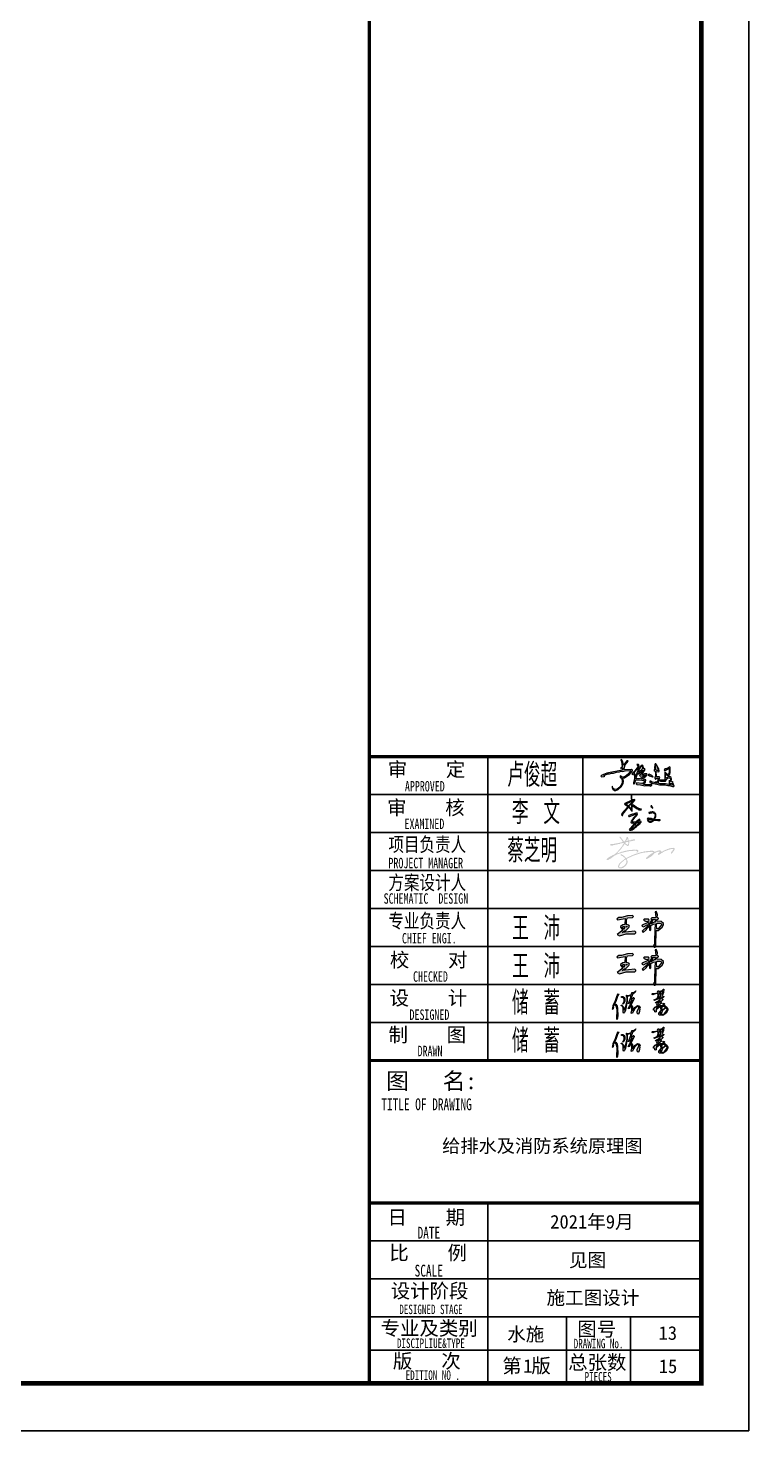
# Model space of a CAD drawing. Extents: x 27938 to 1507990, y 110129 to 923079.
# Drawn here: x 1280010 to 1295190, y 644286 to 673826 of the extents above; entities that cross this region are included whole.
import ezdxf
from ezdxf.enums import TextEntityAlignment as Align

# ---------------------------------------------------------------- set-up
doc = ezdxf.new("R2010")
doc.units = 0
doc.header["$LTSCALE"] = 1000
doc.header["$MEASUREMENT"] = 0
doc.linetypes.add('DASH', pattern=[0.35, 0.25, -0.1])
for name, color, linetype in [('TWT_TITLE', 7, 'Continuous'), ('图框', 140, 'Continuous'), ('图签文字', 147, 'Continuous'), ('电子签名-李文', 7, 'DASH'), ('签名-水', 7, 'Continuous')]:
    doc.layers.add(name, color=color, linetype=linetype)
doc.layers.add('可改文字', color=6, linetype='Continuous', lineweight=18)
doc.layers.add('图签', color=147, linetype='Continuous', lineweight=18)
doc.styles.add('宋体', font='', dxfattribs={"height": 50})
doc.styles.add('建筑图签-1', font='simhei.ttf', dxfattribs={"width": 0.7})
doc.styles.add('建筑图签-2', font='TXT.shx', dxfattribs={"width": 0.5, "bigfont": 'HZTXT.shx'})
doc.styles.get('宋体').set_extended_font_data('SimSun')

# ---------------------------------------------------------------- blocks, each defined once
blk = doc.blocks.new('ljc')
at = {"linetype": 'Continuous'}
h = blk.add_hatch(color=0, dxfattribs=at)
h.paths.add_polyline_path([(2022.8, 1567.7), (2018.8, 1563.7), (2019.8, 1561.7), (2023.8, 1561.7), (2021.8, 1551.7), (1954.8, 1537.7), (1932.8, 1529.7), (1929.8, 1526.7), (1928.8, 1524.7), (1930.8, 1522.7), (1943.8, 1523.7), (1945.8, 1525.7), (1941.8, 1527.7), (1959.8, 1534.7), (1966.8, 1534.7), (1974.8, 1537.7), (1984.8, 1538.7), (1997.8, 1542.7), (2009.8, 1543.7), (2017.8, 1546.7), (2024.8, 1545.7), (2034.8, 1548.7), (2060.8, 1549.7), (2051.8, 1536.7), (2041.8, 1527.7), (2027.8, 1520.7), (2022.8, 1520.7), (2017.8, 1525.7), (2014.8, 1526.7), (2012.8, 1524.7), (2012.8, 1520.7), (2018.8, 1515.7), (2021.8, 1507.7), (2021.8, 1493.7), (2011.8, 1476.7), (1999.8, 1468.7), (1987.8, 1466.7), (1981.8, 1472.7), (1979.8, 1479.7), (1977.8, 1481.7), (1977.8, 1474.7), (1980.8, 1467.7), (1987.8, 1462.7), (1993.8, 1462.7), (2004.8, 1466.7), (2017.8, 1477.7), (2026.8, 1492.7), (2027.8, 1503.7), (2024.8, 1516.7), (2032.8, 1517.7), (2053.8, 1532.7), (2066.8, 1548.7), (2066.8, 1551.7), (2063.8, 1554.7), (2028.8, 1552.7), (2035.8, 1574.7), (2048.8, 1590.7), (2046.8, 1592.7), (2042.8, 1591.7), (2027.8, 1572.7), (2024.8, 1588.7), (2020.8, 1596.7), (2017.8, 1598.7), (2016.8, 1596.7), (2019.8, 1589.7)])
h.paths.add_polyline_path([(2080.8, 1521.7), (2080.8, 1527.7), (2074.8, 1540.7), (2092.8, 1561.7), (2096.8, 1571.7), (2093.8, 1576.7), (2086.8, 1575.7), (2088.8, 1571.7), (2091.8, 1571.7), (2090.8, 1566.7), (2079.8, 1550.7), (2065.8, 1536.7), (2064.8, 1534.7), (2066.8, 1532.7), (2072.8, 1534.7), (2076.8, 1522.7), (2076.8, 1512.7), (2071.8, 1495.7), (2071.8, 1491.7), (2073.8, 1489.7), (2077.8, 1493.7), (2082.8, 1509.7), (2098.8, 1509.7), (2118.8, 1506.7), (2118.8, 1499.7), (2115.8, 1495.7), (2107.8, 1492.7), (2086.8, 1495.7), (2083.8, 1491.7), (2086.8, 1488.7), (2102.8, 1487.7), (2121.8, 1482.7), (2139.8, 1483.7), (2147.8, 1481.7), (2151.8, 1485.7), (2151.8, 1490.7), (2147.8, 1487.7), (2124.8, 1487.7), (2113.8, 1489.7), (2123.8, 1498.7), (2125.8, 1508.7), (2120.8, 1511.7), (2118.8, 1510.7), (2107.8, 1513.7), (2123.8, 1522.7), (2131.8, 1531.7), (2129.8, 1534.7), (2120.8, 1535.7), (2114.8, 1532.7), (2108.8, 1532.7), (2122.8, 1554.7), (2120.8, 1558.7), (2113.8, 1556.7), (2115.8, 1563.7), (2114.8, 1568.7), (2110.8, 1572.7), (2104.8, 1571.7), (2092.8, 1553.7)])
h.paths.add_polyline_path([(2088.8, 1534.7), (2096.8, 1534.7), (2111.8, 1550.7), (2115.8, 1551.7), (2110.8, 1542.7), (2098.8, 1527.7), (2100.8, 1525.7), (2113.8, 1527.7), (2120.8, 1530.7), (2123.8, 1529.7), (2117.8, 1523.7), (2100.8, 1514.7), (2083.8, 1513.7), (2083.8, 1517.7)], flags=16)
h.paths.add_polyline_path([(2092.8, 1536.7), (2094.8, 1539.7), (2102.8, 1545.7), (2095.8, 1536.7)], flags=16)
h.paths.add_polyline_path([(2092.8, 1543.7), (2093.8, 1548.7), (2105.8, 1567.7), (2108.8, 1568.7), (2110.8, 1566.7), (2107.8, 1553.7), (2103.8, 1549.7)], flags=16)
h.paths.add_polyline_path([(2140.8, 1533.7), (2137.8, 1532.7), (2136.8, 1530.7), (2141.8, 1526.7), (2154.8, 1521.7), (2157.8, 1522.7), (2152.8, 1527.7)])
h.paths.add_polyline_path([(2174.8, 1521.7), (2172.8, 1523.7), (2171.8, 1545.7), (2182.8, 1544.7), (2184.8, 1546.7), (2182.8, 1556.7), (2177.8, 1565.7), (2176.8, 1560.7), (2179.8, 1555.7), (2180.8, 1549.7), (2174.8, 1549.7), (2169.8, 1553.7), (2168.8, 1573.7), (2170.8, 1573.7), (2174.8, 1568.7), (2175.8, 1570.7), (2169.8, 1578.7), (2166.8, 1578.7), (2164.8, 1576.7), (2163.8, 1561.7), (2165.8, 1552.7), (2162.8, 1552.7), (2161.8, 1550.7), (2166.8, 1546.7), (2168.8, 1536.7), (2168.8, 1523.7), (2165.8, 1520.7), (2164.8, 1516.7), (2167.8, 1512.7), (2169.8, 1512.7), (2172.8, 1516.7), (2179.8, 1516.7), (2177.8, 1501.7), (2174.8, 1499.7), (2166.8, 1498.7), (2174.8, 1495.7), (2179.8, 1496.7), (2182.8, 1499.7), (2183.8, 1510.7), (2186.8, 1520.7), (2184.8, 1522.7)])
h.paths.add_polyline_path([(2232.8, 1541.7), (2232.8, 1563.7), (2230.8, 1566.7), (2214.8, 1557.7), (2209.8, 1556.7), (2205.8, 1551.7), (2210.8, 1547.7), (2210.8, 1550.7), (2228.8, 1559.7), (2227.8, 1541.7), (2226.8, 1536.7), (2223.8, 1532.7), (2219.8, 1533.7), (2212.8, 1541.7), (2210.8, 1542.7), (2208.8, 1540.7), (2208.8, 1507.7), (2188.8, 1507.7), (2186.8, 1505.7), (2190.8, 1502.7), (2212.8, 1502.7), (2216.8, 1510.7), (2221.8, 1515.7), (2231.8, 1517.7), (2233.8, 1512.7), (2233.8, 1504.7), (2226.8, 1504.7), (2231.8, 1501.7), (2231.8, 1499.7), (2227.8, 1496.7), (2228.8, 1492.7), (2238.8, 1494.7), (2242.8, 1488.7), (2242.8, 1485.7), (2211.8, 1491.7), (2188.8, 1491.7), (2178.8, 1493.7), (2175.8, 1495.7), (2166.8, 1495.7), (2163.8, 1497.7), (2153.8, 1498.7), (2146.8, 1502.7), (2143.8, 1502.7), (2142.8, 1500.7), (2143.8, 1497.7), (2152.8, 1493.7), (2173.8, 1490.7), (2185.8, 1486.7), (2210.8, 1486.7), (2221.8, 1483.7), (2229.8, 1483.7), (2242.8, 1479.7), (2248.8, 1479.7), (2250.8, 1481.7), (2243.8, 1495.7), (2245.8, 1498.7), (2237.8, 1502.7), (2238.8, 1512.7), (2236.8, 1519.7), (2232.8, 1522.7), (2223.8, 1521.7), (2213.8, 1515.7), (2211.8, 1521.7), (2212.8, 1535.7), (2219.8, 1529.7), (2227.8, 1529.7), (2229.8, 1531.7)])
at = {"color": 0, "linetype": 'Continuous', "elevation": 16426272}
for points in [[(1929.8, 1526.7), (1928.8, 1524.7), (1930.8, 1522.7), (1943.8, 1523.7), (1945.8, 1525.7), (1941.8, 1527.7), (1959.8, 1534.7), (1966.8, 1534.7), (1974.8, 1537.7), (1984.8, 1538.7), (1997.8, 1542.7), (2009.8, 1543.7), (2017.8, 1546.7), (2024.8, 1545.7), (2034.8, 1548.7), (2060.8, 1549.7), (2051.8, 1536.7), (2041.8, 1527.7), (2027.8, 1520.7), (2022.8, 1520.7), (2017.8, 1525.7), (2014.8, 1526.7), (2012.8, 1524.7), (2012.8, 1520.7), (2018.8, 1515.7), (2021.8, 1507.7), (2021.8, 1493.7), (2011.8, 1476.7), (1999.8, 1468.7), (1987.8, 1466.7), (1981.8, 1472.7), (1979.8, 1479.7), (1977.8, 1481.7), (1977.8, 1474.7), (1980.8, 1467.7), (1987.8, 1462.7), (1993.8, 1462.7), (2004.8, 1466.7), (2017.8, 1477.7), (2026.8, 1492.7), (2027.8, 1503.7), (2024.8, 1516.7), (2032.8, 1517.7), (2053.8, 1532.7), (2066.8, 1548.7), (2066.8, 1551.7), (2063.8, 1554.7), (2028.8, 1552.7), (2035.8, 1574.7), (2048.8, 1590.7), (2046.8, 1592.7), (2042.8, 1591.7), (2027.8, 1572.7), (2024.8, 1588.7), (2020.8, 1596.7), (2017.8, 1598.7), (2016.8, 1596.7), (2019.8, 1589.7), (2022.8, 1567.7), (2018.8, 1563.7), (2019.8, 1561.7), (2023.8, 1561.7), (2021.8, 1551.7), (1954.8, 1537.7), (1932.8, 1529.7), (1929.8, 1526.7)], [(2015.8, 1560.7), (2014.8, 1559.7), (2016.8, 1559.7), (2015.8, 1560.7)], [(2016.8, 1561.7), (2015.8, 1560.7), (2018.8, 1560.7), (2016.8, 1561.7)], [(2065.8, 1536.7), (2064.8, 1534.7), (2066.8, 1532.7), (2072.8, 1534.7), (2076.8, 1522.7), (2076.8, 1512.7), (2071.8, 1495.7), (2071.8, 1491.7), (2073.8, 1489.7), (2077.8, 1493.7), (2082.8, 1509.7), (2098.8, 1509.7), (2118.8, 1506.7), (2118.8, 1499.7), (2115.8, 1495.7), (2107.8, 1492.7), (2086.8, 1495.7), (2083.8, 1491.7), (2086.8, 1488.7), (2102.8, 1487.7), (2121.8, 1482.7), (2139.8, 1483.7), (2147.8, 1481.7), (2151.8, 1485.7), (2151.8, 1490.7), (2147.8, 1487.7), (2124.8, 1487.7), (2113.8, 1489.7), (2123.8, 1498.7), (2125.8, 1508.7), (2120.8, 1511.7), (2118.8, 1510.7), (2107.8, 1513.7), (2123.8, 1522.7), (2131.8, 1531.7), (2129.8, 1534.7), (2120.8, 1535.7), (2114.8, 1532.7), (2108.8, 1532.7), (2122.8, 1554.7), (2120.8, 1558.7), (2113.8, 1556.7), (2115.8, 1563.7), (2114.8, 1568.7), (2110.8, 1572.7), (2104.8, 1571.7), (2092.8, 1553.7), (2080.8, 1521.7), (2080.8, 1527.7), (2074.8, 1540.7), (2092.8, 1561.7), (2096.8, 1571.7), (2093.8, 1576.7), (2086.8, 1575.7), (2088.8, 1571.7), (2091.8, 1571.7), (2090.8, 1566.7), (2079.8, 1550.7), (2065.8, 1536.7)], [(2083.8, 1513.7), (2083.8, 1517.7), (2088.8, 1534.7), (2096.8, 1534.7), (2111.8, 1550.7), (2115.8, 1551.7), (2110.8, 1542.7), (2098.8, 1527.7), (2100.8, 1525.7), (2113.8, 1527.7), (2120.8, 1530.7), (2123.8, 1529.7), (2117.8, 1523.7), (2100.8, 1514.7), (2083.8, 1513.7)], [(2092.8, 1543.7), (2093.8, 1548.7), (2105.8, 1567.7), (2108.8, 1568.7), (2110.8, 1566.7), (2107.8, 1553.7), (2103.8, 1549.7), (2092.8, 1543.7)], [(2092.8, 1536.7), (2094.8, 1539.7), (2102.8, 1545.7), (2095.8, 1536.7), (2092.8, 1536.7)], [(2143.8, 1502.7), (2142.8, 1500.7), (2143.8, 1497.7), (2152.8, 1493.7), (2173.8, 1490.7), (2185.8, 1486.7), (2210.8, 1486.7), (2221.8, 1483.7), (2229.8, 1483.7), (2242.8, 1479.7), (2248.8, 1479.7), (2250.8, 1481.7), (2243.8, 1495.7), (2245.8, 1498.7), (2237.8, 1502.7), (2238.8, 1512.7), (2236.8, 1519.7), (2232.8, 1522.7), (2223.8, 1521.7), (2213.8, 1515.7), (2211.8, 1521.7), (2212.8, 1535.7), (2219.8, 1529.7), (2227.8, 1529.7), (2229.8, 1531.7), (2232.8, 1541.7), (2232.8, 1563.7), (2230.8, 1566.7), (2214.8, 1557.7), (2209.8, 1556.7), (2205.8, 1551.7), (2210.8, 1547.7), (2210.8, 1550.7), (2228.8, 1559.7), (2227.8, 1541.7), (2226.8, 1536.7), (2223.8, 1532.7), (2219.8, 1533.7), (2212.8, 1541.7), (2210.8, 1542.7), (2208.8, 1540.7), (2208.8, 1507.7), (2188.8, 1507.7), (2186.8, 1505.7), (2190.8, 1502.7), (2212.8, 1502.7), (2216.8, 1510.7), (2221.8, 1515.7), (2231.8, 1517.7), (2233.8, 1512.7), (2233.8, 1504.7), (2226.8, 1504.7), (2231.8, 1501.7), (2231.8, 1499.7), (2227.8, 1496.7), (2228.8, 1492.7), (2238.8, 1494.7), (2242.8, 1488.7), (2242.8, 1485.7), (2211.8, 1491.7), (2188.8, 1491.7), (2178.8, 1493.7), (2175.8, 1495.7), (2166.8, 1495.7), (2163.8, 1497.7), (2153.8, 1498.7), (2146.8, 1502.7), (2143.8, 1502.7)], [(2162.8, 1552.7), (2161.8, 1550.7), (2166.8, 1546.7), (2168.8, 1536.7), (2168.8, 1523.7), (2165.8, 1520.7), (2164.8, 1516.7), (2167.8, 1512.7), (2169.8, 1512.7), (2172.8, 1516.7), (2179.8, 1516.7), (2177.8, 1501.7), (2174.8, 1499.7), (2166.8, 1498.7), (2174.8, 1495.7), (2179.8, 1496.7), (2182.8, 1499.7), (2183.8, 1510.7), (2186.8, 1520.7), (2184.8, 1522.7), (2174.8, 1521.7), (2172.8, 1523.7), (2171.8, 1545.7), (2182.8, 1544.7), (2184.8, 1546.7), (2182.8, 1556.7), (2177.8, 1565.7), (2176.8, 1560.7), (2179.8, 1555.7), (2180.8, 1549.7), (2174.8, 1549.7), (2169.8, 1553.7), (2168.8, 1573.7), (2170.8, 1573.7), (2174.8, 1568.7), (2175.8, 1570.7), (2169.8, 1578.7), (2166.8, 1578.7), (2164.8, 1576.7), (2163.8, 1561.7), (2165.8, 1552.7), (2162.8, 1552.7)], [(2176.8, 1568.7), (2175.8, 1569.7), (2174.8, 1566.7), (2176.8, 1564.7), (2176.8, 1568.7)], [(2137.8, 1532.7), (2136.8, 1530.7), (2141.8, 1526.7), (2154.8, 1521.7), (2157.8, 1522.7), (2152.8, 1527.7), (2140.8, 1533.7), (2137.8, 1532.7)]]:
    blk.add_lwpolyline(points, dxfattribs=at)
blk = doc.blocks.new('A$C44B256A7')
at = {"layer": '电子签名-李文'}
h = blk.add_hatch(color=0, dxfattribs=at)
h.dxf.hatch_style = 1
h.paths.add_polyline_path([(934, -1198), (941, -1210), (956, -1216), (968, -1207), (992, -1199), (1012, -1194), (1037, -1192), (1054, -1200), (1076, -1215), (1093, -1230), (1096, -1243), (1095, -1265), (1092, -1286), (1086, -1310), (1075, -1335), (1059, -1365), (1039, -1388), (1024, -1405), (1007, -1416), (991, -1423), (973, -1429), (958, -1429), (945, -1423), (936, -1414), (927, -1402), (919, -1391), (910, -1376), (910, -1366), (915, -1361), (935, -1366), (957, -1369), (977, -1373), (1002, -1377), (1020, -1380), (1055, -1386), (1075, -1389), (1102, -1393), (1140, -1392), (1169, -1396), (1199, -1396), (1222, -1404), (1226, -1395), (1230, -1384), (1221, -1380), (1202, -1379), (1168, -1378), (1110, -1373), (1073, -1371), (1046, -1369), (997, -1351), (972, -1349), (946, -1344), (925, -1342), (903, -1340), (893, -1348), (890, -1366), (894, -1381), (897, -1390), (916, -1418), (935, -1434), (951, -1442), (978, -1445), (993, -1442), (1013, -1435), (1029, -1424), (1042, -1415), (1055, -1395), (1073, -1371), (1079, -1362), (1095, -1333), (1111, -1306), (1111, -1281), (1114, -1251), (1116, -1233), (1101, -1208), (1084, -1194), (1069, -1182), (1055, -1176), (1037, -1171), (1016, -1172), (990, -1176), (970, -1183), (958, -1186), (940, -1186), (934, -1191)])
h.paths.add_polyline_path([(987, -1030), (1007, -1049), (1020, -1066), (1032, -1071), (1036, -1064), (1030, -1052), (1020, -1039), (1013, -1028), (1006, -1017), (992, -1016), (986, -1024)])
h.paths.add_polyline_path([(395, -1278), (403, -1295), (420, -1295), (516, -1261), (580, -1237), (606, -1225), (604, -1242), (569, -1289), (521, -1338), (502, -1370), (469, -1415), (459, -1437), (466, -1461), (473, -1463), (505, -1473), (561, -1464), (589, -1463), (635, -1455), (656, -1452), (683, -1449), (699, -1446), (687, -1462), (666, -1475), (650, -1485), (642, -1496), (607, -1527), (583, -1544), (580, -1546), (575, -1557), (545, -1583), (532, -1592), (516, -1602), (509, -1608), (462, -1636), (449, -1640), (446, -1634), (474, -1608), (494, -1591), (506, -1568), (523, -1548), (531, -1543), (553, -1516), (584, -1491), (603, -1465), (635, -1430), (668, -1402), (694, -1383), (693, -1366), (669, -1376), (650, -1395), (619, -1417), (594, -1442), (569, -1472), (533, -1499), (492, -1545), (460, -1590), (425, -1625), (417, -1648), (432, -1658), (463, -1657), (488, -1643), (516, -1628), (543, -1606), (571, -1586), (603, -1554), (635, -1533), (664, -1502), (690, -1485), (715, -1464), (726, -1446), (732, -1424), (710, -1420), (656, -1427), (590, -1434), (534, -1446), (510, -1444), (492, -1444), (486, -1428), (519, -1384), (565, -1324), (604, -1274), (630, -1231), (626, -1201), (589, -1206), (563, -1218), (528, -1229), (519, -1232), (499, -1236), (473, -1243), (448, -1253), (428, -1261), (405, -1271), (394, -1276)])
edge = h.paths.add_edge_path()
edge.add_line((470, -744), (463, -751))
edge.add_line((479, -744), (470, -744))
edge.add_line((486, -757), (479, -744))
edge.add_line((488, -983), (488, -948))
edge.add_line((505, -985), (488, -983))
edge.add_line((531, -998), (505, -985))
edge.add_line((559, -1019), (531, -998))
edge.add_line((586, -1042), (559, -1019))
edge.add_line((649, -1079), (586, -1042))
edge.add_line((698, -1095), (649, -1079))
edge.add_line((735, -1105), (698, -1095))
edge.add_line((727, -1120), (735, -1105))
edge.add_line((692, -1122), (727, -1120))
edge.add_line((655, -1122), (692, -1122))
edge.add_line((675, -1107), (655, -1122))
edge.add_line((627, -1093), (675, -1107))
edge.add_line((570, -1058), (627, -1093))
edge.add_line((495, -1007), (570, -1058))
edge.add_line((490, -1012), (495, -1007))
edge.add_line((495, -1144), (490, -1012))
edge.add_line((491, -1152), (495, -1144))
edge.add_line((471, -1149), (491, -1152))
edge.add_line((413, -1057), (471, -1149))
edge.add_line((371, -1021), (413, -1057))
edge.add_line((341, -1002), (371, -1021))
edge.add_line((314, -991), (341, -1002))
edge.add_line((286, -969), (314, -991))
edge.add_line((297, -954), (286, -969))
edge.add_line((497, -860), (487, -865))
edge.add_line((563, -849), (497, -860))
edge.add_line((565, -866), (563, -849))
edge.add_line((448, -990), (471, -966))
edge.add_line((239, -1246), (448, -990))
edge.add_line((247, -1268), (239, -1246))
edge.add_line((227, -1272), (247, -1268))
edge.add_line((213, -1252), (227, -1272))
edge.add_line((221, -1213), (213, -1252))
edge.add_line((366, -1049), (221, -1213))
edge.add_line((531, -873), (487, -920))
edge.add_line((523, -874), (531, -873))
edge.add_line((444, -905), (468, -895))
edge.add_line((350, -952), (444, -905))
edge.add_line((322, -977), (350, -952))
edge.add_line((376, -998), (322, -977))
edge.add_line((410, -1028), (376, -998))
edge.add_line((430, -1046), (410, -1028))
edge.add_line((458, -1093), (430, -1046))
edge.add_line((476, -1116), (458, -1093))
edge.add_line((463, -751), (470, -938))
h = blk.add_hatch(color=0, dxfattribs=at)
h.dxf.hatch_style = 1
h.paths.add_polyline_path([(401, -1047), (383, -1031), (366, -1049), (221, -1213), (213, -1252), (227, -1272), (247, -1268), (239, -1246)])
h.paths.add_polyline_path([(414, -1032), (410, -1028), (397, -1017), (383, -1031), (401, -1047)])
h = blk.add_hatch(color=0, dxfattribs=at)
h.dxf.hatch_style = 1
h.paths.add_polyline_path([(322, -977), (350, -952), (444, -905), (468, -895), (468, -874), (297, -954), (286, -969), (314, -991), (341, -1002), (371, -1021), (383, -1031), (397, -1017), (376, -998)])
h = blk.add_hatch(color=0, dxfattribs=at)
h.dxf.hatch_style = 1
h.paths.add_polyline_path([(470, -938), (397, -1017), (414, -1031), (448, -990), (471, -966), (476, -1116), (458, -1093), (430, -1046), (414, -1032), (401, -1047), (413, -1057), (471, -1149), (491, -1152), (495, -1144), (490, -1012), (495, -1007), (570, -1058), (627, -1093), (675, -1107), (655, -1122), (692, -1122), (727, -1120), (735, -1105), (698, -1095), (649, -1079), (586, -1042), (559, -1019), (531, -998), (505, -985), (488, -983), (488, -948), (565, -866), (563, -849), (497, -860), (487, -865), (486, -757), (479, -744), (470, -744), (463, -751)])
h.paths.add_polyline_path([(487, -888), (535, -869), (487, -920)], flags=16)
h = blk.add_hatch(color=0, dxfattribs=at)
h.dxf.hatch_style = 1
h.paths.add_polyline_path([(604, -1432), (594, -1442), (576, -1464), (589, -1463), (607, -1460), (636, -1429)])
h.paths.add_polyline_path([(1055, -1386), (1061, -1387), (1073, -1371), (1055, -1370), (1043, -1384)])
at = {"layer": '电子签名-李文', "color": 0}
for p, q in [((366, -1049, 0), (221, -1213, 0)), ((239, -1246, 0), (448, -990, 0)), ((297, -954, 0), (286, -969, 0)), ((286, -969, 0), (314, -991, 0)), ((468, -874, 0), (297, -954, 0)), ((314, -991, 0), (341, -1002, 0)), ((322, -977, 0), (350, -952, 0)), ((376, -998, 0), (322, -977, 0)), ((341, -1002, 0), (371, -1021, 0)), ((350, -952, 0), (444, -905, 0)), ((470, -938, 0), (366, -1049, 0)), ((371, -1021, 0), (413, -1057, 0)), ((410, -1028, 0), (376, -998, 0)), ((430, -1046, 0), (410, -1028, 0)), ((413, -1057, 0), (471, -1149, 0)), ((458, -1093, 0), (430, -1046, 0)), ((444, -905, 0), (468, -895, 0)), ((448, -990, 0), (471, -966, 0)), ((476, -1116, 0), (458, -1093, 0)), ((470, -744, 0), (463, -751, 0)), ((463, -751, 0), (470, -938, 0)), ((479, -744, 0), (470, -744, 0)), ((471, -966, 0), (476, -1116, 0)), ((486, -757, 0), (479, -744, 0)), ((487, -865, 0), (486, -757, 0)), ((497, -860, 0), (487, -865, 0)), ((531, -873, 0), (487, -920, 0)), ((487, -888, 0), (523, -874, 0)), ((487, -920, 0), (487, -888, 0)), ((488, -948, 0), (565, -866, 0)), ((488, -983, 0), (488, -948, 0)), ((505, -985, 0), (488, -983, 0)), ((490, -1012, 0), (495, -1007, 0)), ((495, -1144, 0), (490, -1012, 0)), ((495, -1007, 0), (570, -1058, 0)), ((563, -849, 0), (497, -860, 0)), ((531, -998, 0), (505, -985, 0)), ((523, -874, 0), (531, -873, 0)), ((559, -1019, 0), (531, -998, 0)), ((586, -1042, 0), (559, -1019, 0)), ((565, -866, 0), (563, -849, 0)), ((570, -1058, 0), (627, -1093, 0)), ((649, -1079, 0), (586, -1042, 0)), ((627, -1093, 0), (675, -1107, 0)), ((698, -1095, 0), (649, -1079, 0)), ((675, -1107, 0), (655, -1122, 0)), ((735, -1105, 0), (698, -1095, 0)), ((727, -1120, 0), (735, -1105, 0)), ((221, -1213, 0), (213, -1252, 0)), ((213, -1252, 0), (227, -1272, 0)), ((227, -1272, 0), (247, -1268, 0)), ((247, -1268, 0), (239, -1246, 0)), ((471, -1149, 0), (491, -1152, 0)), ((491, -1152, 0), (495, -1144, 0)), ((655, -1122, 0), (692, -1122, 0)), ((692, -1122, 0), (727, -1120, 0))]:
    blk.add_line(p, q, dxfattribs=at)
at = {"layer": '电子签名-李文', "color": 0, "elevation": 0}
for points in [[(987, -1030), (1007, -1049), (1020, -1066), (1032, -1071), (1036, -1064), (1030, -1052), (1020, -1039), (1013, -1028), (1006, -1017), (992, -1016), (986, -1024), (987, -1030)], [(395, -1278), (403, -1295), (420, -1295), (516, -1261), (580, -1237), (606, -1225), (604, -1242), (569, -1289), (521, -1338), (502, -1370), (469, -1415), (459, -1437), (466, -1461), (473, -1463), (505, -1473), (561, -1464), (589, -1463), (635, -1455), (656, -1452), (683, -1449), (699, -1446), (687, -1462), (666, -1475), (650, -1485), (642, -1496), (607, -1527), (583, -1544), (580, -1546), (575, -1557), (545, -1583), (532, -1592), (516, -1602), (509, -1608), (462, -1636), (449, -1640), (446, -1634), (474, -1608), (494, -1591), (506, -1568), (523, -1548), (531, -1543), (553, -1516), (584, -1491), (603, -1465), (635, -1430), (668, -1402), (694, -1383), (693, -1366), (669, -1376), (650, -1395), (619, -1417), (594, -1442), (569, -1472), (533, -1499), (492, -1545), (460, -1590), (425, -1625), (417, -1648), (432, -1658), (463, -1657), (488, -1643), (516, -1628), (543, -1606), (571, -1586), (603, -1554), (635, -1533), (664, -1502), (690, -1485), (715, -1464), (726, -1446), (732, -1424), (710, -1420), (656, -1427), (590, -1434), (534, -1446), (510, -1444), (492, -1444), (486, -1428), (519, -1384), (565, -1324), (604, -1274), (630, -1231), (626, -1201), (589, -1206), (563, -1218), (528, -1229), (519, -1232), (499, -1236), (473, -1243), (448, -1253), (428, -1261), (405, -1271), (394, -1276), (395, -1278)], [(934, -1198), (941, -1210), (956, -1216), (968, -1207), (992, -1199), (1012, -1194), (1037, -1192), (1054, -1200), (1076, -1215), (1093, -1230), (1096, -1243), (1095, -1265), (1092, -1286), (1086, -1310), (1075, -1335), (1059, -1365), (1039, -1388), (1024, -1405), (1007, -1416), (991, -1423), (973, -1429), (958, -1429), (945, -1423), (936, -1414), (927, -1402), (919, -1391), (910, -1376), (910, -1366), (915, -1361), (935, -1366), (957, -1369), (977, -1373), (1002, -1377), (1020, -1380), (1055, -1386), (1075, -1389), (1102, -1393), (1140, -1392), (1169, -1396), (1199, -1396), (1222, -1404), (1226, -1395), (1230, -1384), (1221, -1380), (1202, -1379), (1168, -1378), (1110, -1373), (1073, -1371), (1046, -1369), (997, -1351), (972, -1349), (946, -1344), (925, -1342), (903, -1340), (893, -1348), (890, -1366), (894, -1381), (897, -1390), (916, -1418), (935, -1434), (951, -1442), (978, -1445), (993, -1442), (1013, -1435), (1029, -1424), (1042, -1415), (1055, -1395), (1073, -1371), (1079, -1362), (1095, -1333), (1111, -1306), (1111, -1281), (1114, -1251), (1116, -1233), (1101, -1208), (1084, -1194), (1069, -1182), (1055, -1176), (1037, -1171), (1016, -1172), (990, -1176), (970, -1183), (958, -1186), (940, -1186), (934, -1191), (934, -1198)]]:
    blk.add_lwpolyline(points, dxfattribs=at)
blk = doc.blocks.new('jhsarg')
at = {"linetype": 'Continuous'}
h = blk.add_hatch(color=256, dxfattribs=at)
h.paths.add_polyline_path([(375.5, 273), (366.5, 254), (364.5, 243), (362.5, 241), (363.5, 239), (364.5, 238), (367.5, 247), (366.5, 248), (376.5, 269), (384.5, 292), (388.5, 297), (386.5, 299), (381.5, 293)])
h.paths.add_polyline_path([(381.5, 251), (376.5, 258), (374.5, 258), (373.5, 256), (378.5, 251), (381.5, 238), (380.5, 200), (382.5, 199), (384.5, 213), (383.5, 242)])
h.paths.add_polyline_path([(410.5, 284), (403.5, 289), (399.5, 288), (399.5, 285), (404.5, 283), (405.5, 284), (409.5, 279), (409.5, 270), (404.5, 259), (407.5, 261), (411.5, 269), (412.5, 279)], flags=17)
h.paths.add_polyline_path([(441.5, 296), (452.5, 305), (454.5, 310), (447.5, 304), (439.5, 304), (437.5, 298), (433.5, 295), (424.5, 293), (418.5, 294), (416.5, 292), (420.5, 286), (420.5, 272), (417.5, 255), (410.5, 236), (408.5, 238), (408.5, 243), (405.5, 250), (400.5, 255), (397.5, 255), (397.5, 253), (403.5, 248), (405.5, 244), (405.5, 228), (408.5, 224), (410.5, 226), (414.5, 235), (421.5, 269), (421.5, 289), (435.5, 293), (435.5, 285), (426.5, 261), (429.5, 260), (433.5, 268), (439.5, 275), (441.5, 273), (438.5, 265), (424.5, 242), (428.5, 241), (429.5, 247), (433.5, 251), (435.5, 251), (438.5, 247), (439.5, 235), (436.5, 223), (440.5, 222), (451.5, 241), (457.5, 247), (463.5, 250), (466.5, 247), (466.5, 244), (460.5, 230), (460.5, 223), (464.5, 220), (467.5, 225), (470.5, 239), (469.5, 241), (471.5, 245), (466.5, 252), (461.5, 253), (451.5, 246), (442.5, 233), (441.5, 248), (438.5, 254), (435.5, 256), (439.5, 261), (448.5, 281), (447.5, 284), (445.5, 284), (439.5, 280), (437.5, 277), (435.5, 278)])
h.paths.add_polyline_path([(545.5, 311), (540.5, 311), (539.5, 308), (541.5, 305), (539.5, 303), (526.5, 300), (518.5, 300), (517.5, 298), (521.5, 295), (527.5, 298), (539.5, 300), (541.5, 295), (540.5, 284), (537.5, 281), (524.5, 276), (527.5, 273), (538.5, 278), (541.5, 277), (543.5, 280), (547.5, 282), (551.5, 279), (546.5, 274), (531.5, 265), (532.5, 263), (535.5, 263), (548.5, 271), (550.5, 270), (542.5, 261), (536.5, 257), (538.5, 252), (530.5, 247), (523.5, 239), (523.5, 235), (528.5, 234), (528.5, 229), (531.5, 227), (533.5, 229), (534.5, 236), (546.5, 247), (553.5, 250), (565.5, 250), (570.5, 244), (557.5, 236), (555.5, 237), (555.5, 241), (557.5, 246), (552.5, 246), (553.5, 234), (544.5, 223), (544.5, 218), (546.5, 216), (559.5, 215), (572.5, 224), (579.5, 235), (579.5, 241), (577.5, 246), (567.5, 254), (565.5, 259), (566.5, 261), (561.5, 263), (560.5, 261), (564.5, 255), (563.5, 253), (551.5, 253), (540.5, 247), (536.5, 243), (534.5, 244), (537.5, 249), (554.5, 262), (553.5, 265), (550.5, 265), (551.5, 267), (553.5, 265), (552.5, 268), (560.5, 276), (560.5, 278), (556.5, 281), (563.5, 287), (563.5, 289), (557.5, 291), (562.5, 304), (564.5, 317), (561.5, 317), (559.5, 313), (547.5, 308)])
h.paths.add_polyline_path([(558.5, 309), (558.5, 300), (554.5, 299), (550.5, 302), (546.5, 300), (548.5, 297), (552.5, 296), (550.5, 290), (544.5, 285), (542.5, 288), (543.5, 289), (544.5, 302)], flags=16)
h.paths.add_polyline_path([(552.5, 290), (553.5, 289), (551.5, 289)], flags=16)
h.paths.add_polyline_path([(549.5, 283), (550.5, 282), (548.5, 282)], flags=16)
h.paths.add_polyline_path([(553.5, 284), (554.5, 283), (552.5, 283), (553.5, 282), (551.5, 282), (552.5, 283)], flags=16)
h.paths.add_polyline_path([(571.5, 248), (575.5, 243), (576.5, 236), (567.5, 223), (559.5, 217), (555.5, 219), (555.5, 225), (556.5, 226), (557.5, 233), (571.5, 244)], flags=16)
h.paths.add_polyline_path([(550.5, 226), (553.5, 226), (554.5, 219), (549.5, 219), (549.5, 225)], flags=16)
for points in [[(363.5, 239), (362.5, 241), (364.5, 243), (366.5, 254), (375.5, 273), (381.5, 293), (386.5, 299), (388.5, 297), (384.5, 292), (376.5, 269), (366.5, 248), (367.5, 247), (364.5, 238), (363.5, 239)], [(397.5, 253), (397.5, 255), (400.5, 255), (405.5, 250), (408.5, 243), (408.5, 238), (410.5, 236), (417.5, 255), (420.5, 272), (420.5, 286), (416.5, 292), (418.5, 294), (424.5, 293), (433.5, 295), (437.5, 298), (439.5, 304), (447.5, 304), (454.5, 310), (452.5, 305), (441.5, 296), (435.5, 278), (437.5, 277), (439.5, 280), (445.5, 284), (447.5, 284), (448.5, 281), (439.5, 261), (435.5, 256), (438.5, 254), (441.5, 248), (442.5, 233), (451.5, 246), (461.5, 253), (466.5, 252), (471.5, 245), (469.5, 241), (470.5, 239), (467.5, 225), (464.5, 220), (460.5, 223), (460.5, 230), (466.5, 244), (466.5, 247), (463.5, 250), (457.5, 247), (451.5, 241), (440.5, 222), (436.5, 223), (439.5, 235), (438.5, 247), (435.5, 251), (433.5, 251), (429.5, 247), (428.5, 241), (424.5, 242), (438.5, 265), (441.5, 273), (439.5, 275), (433.5, 268), (429.5, 260), (426.5, 261), (435.5, 285), (435.5, 293), (421.5, 289), (421.5, 269), (414.5, 235), (410.5, 226), (408.5, 224), (405.5, 228), (405.5, 244), (403.5, 248), (397.5, 253)], [(399.5, 285), (399.5, 288), (403.5, 289), (410.5, 284), (412.5, 279), (411.5, 269), (407.5, 261), (404.5, 259), (409.5, 270), (409.5, 279), (405.5, 284), (404.5, 283), (399.5, 285)], [(517.5, 298), (518.5, 300), (526.5, 300), (539.5, 303), (541.5, 305), (539.5, 308), (540.5, 311), (545.5, 311), (547.5, 308), (559.5, 313), (561.5, 317), (564.5, 317), (562.5, 304), (557.5, 291), (563.5, 289), (563.5, 287), (556.5, 281), (560.5, 278), (560.5, 276), (552.5, 268), (554.5, 262), (537.5, 249), (534.5, 244), (536.5, 243), (540.5, 247), (551.5, 253), (563.5, 253), (564.5, 255), (560.5, 261), (561.5, 263), (566.5, 261), (565.5, 259), (567.5, 254), (577.5, 246), (579.5, 241), (579.5, 235), (572.5, 224), (559.5, 215), (546.5, 216), (544.5, 218), (544.5, 223), (553.5, 234), (552.5, 246), (557.5, 246), (555.5, 241), (555.5, 237), (557.5, 236), (570.5, 244), (565.5, 250), (553.5, 250), (546.5, 247), (534.5, 236), (533.5, 229), (531.5, 227), (528.5, 229), (528.5, 234), (523.5, 235), (523.5, 239), (530.5, 247), (538.5, 252), (536.5, 257), (542.5, 261), (550.5, 270), (548.5, 271), (535.5, 263), (532.5, 263), (531.5, 265), (546.5, 274), (551.5, 279), (547.5, 282), (543.5, 280), (541.5, 277), (538.5, 278), (527.5, 273), (524.5, 276), (537.5, 281), (540.5, 284), (541.5, 295), (539.5, 300), (527.5, 298), (521.5, 295), (517.5, 298)], [(543.5, 289), (542.5, 288), (544.5, 285), (550.5, 290), (552.5, 296), (548.5, 297), (546.5, 300), (550.5, 302), (554.5, 299), (558.5, 300), (558.5, 309), (544.5, 302), (543.5, 289)], [(549.5, 283), (548.5, 282), (550.5, 282), (549.5, 283)], [(552.5, 290), (551.5, 289), (553.5, 289), (552.5, 290)], [(552.5, 283), (551.5, 282), (553.5, 282), (552.5, 283)], [(553.5, 284), (552.5, 283), (554.5, 283), (553.5, 284)], [(373.5, 256), (374.5, 258), (376.5, 258), (381.5, 251), (383.5, 242), (384.5, 213), (382.5, 199), (380.5, 200), (381.5, 238), (378.5, 251), (373.5, 256)], [(550.5, 226), (549.5, 225), (549.5, 219), (554.5, 219), (553.5, 226), (550.5, 226)], [(551.5, 267), (550.5, 265), (553.5, 265), (551.5, 267)], [(556.5, 226), (555.5, 225), (555.5, 219), (559.5, 217), (567.5, 223), (576.5, 236), (575.5, 243), (571.5, 248), (571.5, 244), (557.5, 233), (556.5, 226)]]:
    blk.add_lwpolyline(points, dxfattribs=at)
blk = doc.blocks.new('王沛')
h = blk.add_hatch(color=7)
h.paths.add_polyline_path([(205, 110), (204, 111), (202, 111), (187, 96), (190, 92), (198, 100)])
h.paths.add_polyline_path([(141, 110), (141, 111), (143, 110), (140, 108)], flags=16)
h.paths.add_polyline_path([(130, 110), (135, 110), (134, 102), (129, 107)], flags=16)
h.paths.add_polyline_path([(232, 120), (238, 120), (243, 118), (243, 115), (233, 103), (230, 103), (229, 113), (230, 119)], flags=16)
h.paths.add_polyline_path([(206, 120), (205, 121), (201, 121), (187, 114), (186, 111), (191, 109), (201, 115), (205, 115), (207, 117)])
h.paths.add_polyline_path([(206, 130), (205, 131), (193, 131), (191, 128), (196, 125), (203, 124), (207, 127)])
h.paths.add_polyline_path([(159, 141), (158, 142), (144, 141), (126, 136), (118, 136), (113, 132), (115, 129), (137, 133), (136, 116), (130, 115), (123, 110), (123, 108), (130, 99), (114, 86), (120, 83), (140, 88), (165, 88), (168, 91), (168, 93), (165, 96), (128, 92), (135, 97), (138, 97), (148, 107), (150, 111), (148, 114), (141, 116), (141, 129), (144, 135), (158, 136), (161, 139)])
h.paths.add_polyline_path([(229, 153), (228, 154), (225, 153), (227, 137), (225, 135), (215, 135), (212, 132), (214, 130), (226, 130), (225, 123), (222, 123), (213, 118), (218, 127), (217, 128), (213, 126), (209, 121), (207, 110), (208, 99), (210, 98), (212, 100), (212, 113), (220, 117), (226, 118), (224, 105), (223, 62), (222, 55), (219, 54), (222, 49), (225, 49), (227, 51), (228, 98), (233, 98), (245, 108), (249, 115), (249, 119), (242, 124), (230, 125), (231, 130), (234, 132), (234, 134), (231, 136), (232, 144)])
at = {"color": 7, "linetype": 'Continuous', "elevation": 7849739}
for points in [[(159, 141), (158, 142), (144, 141), (126, 136), (118, 136), (113, 132), (115, 129), (137, 133), (136, 116), (130, 115), (123, 110), (123, 108), (130, 99), (114, 86), (120, 83), (140, 88), (165, 88), (168, 91), (168, 93), (165, 96), (128, 92), (135, 97), (138, 97), (148, 107), (150, 111), (148, 114), (141, 116), (141, 129), (144, 135), (158, 136), (161, 139), (159, 141)], [(206, 130), (205, 131), (193, 131), (191, 128), (196, 125), (203, 124), (207, 127), (206, 130)], [(229, 153), (228, 154), (225, 153), (227, 137), (225, 135), (215, 135), (212, 132), (214, 130), (226, 130), (225, 123), (222, 123), (213, 118), (218, 127), (217, 128), (213, 126), (209, 121), (207, 110), (208, 99), (210, 98), (212, 100), (212, 113), (220, 117), (226, 118), (224, 105), (223, 62), (222, 55), (219, 54), (222, 49), (225, 49), (227, 51), (228, 98), (233, 98), (245, 108), (249, 115), (249, 119), (242, 124), (230, 125), (231, 130), (234, 132), (234, 134), (231, 136), (232, 144), (229, 153)], [(130, 110), (135, 110), (134, 102), (129, 107), (130, 110)], [(141, 110), (141, 111), (143, 110), (140, 108), (141, 110)], [(206, 120), (205, 121), (201, 121), (187, 114), (186, 111), (191, 109), (201, 115), (205, 115), (207, 117), (206, 120)], [(205, 110), (204, 111), (202, 111), (187, 96), (190, 92), (198, 100), (205, 110)], [(232, 120), (238, 120), (243, 118), (243, 115), (233, 103), (230, 103), (229, 113), (230, 119), (232, 120)]]:
    blk.add_lwpolyline(points, dxfattribs=at)

msp = doc.modelspace()

# ---------------------------------------------------------------- hatches: boundary and pattern name
at = {"layer": '签名-水', "linetype": 'Continuous'}
h = msp.add_hatch(color=0, dxfattribs=at)
h.dxf.hatch_style = 1
h.paths.add_polyline_path([(1292604.7, 656704.5), (1292604.7, 656710.5), (1292610.7, 656716.5), (1292608.7, 656720.5), (1292616.7, 656726.5), (1292632.7, 656750.5), (1292642.7, 656714.5)], flags=16)
h.paths.add_polyline_path([(1292586.7, 656666.5), (1292586.7, 656672.5), (1292596.7, 656682.5), (1292606.7, 656682.5), (1292632.7, 656690.5), (1292646.7, 656690.5), (1292648.7, 656652.5), (1292644.7, 656638.5), (1292640.7, 656634.5), (1292628.7, 656632.5), (1292600.7, 656650.5)], flags=16)
h.paths.add_polyline_path([(1292454.7, 656164.5), (1292460.7, 656194.5), (1292468.7, 656202.5), (1292468.7, 656210.5), (1292476.7, 656214.5), (1292480.7, 656230.5), (1292486.7, 656232.5), (1292498.7, 656246.5), (1292506.7, 656250.5), (1292524.7, 656274.5), (1292534.7, 656276.5), (1292550.7, 656292.5), (1292562.7, 656298.5), (1292570.7, 656308.5), (1292586.7, 656312.5), (1292592.7, 656318.5), (1292596.7, 656318.5), (1292598.7, 656310.5), (1292604.7, 656304.5), (1292606.7, 656286.5), (1292610.7, 656278.5), (1292608.7, 656248.5), (1292578.7, 656204.5), (1292574.7, 656204.5), (1292550.7, 656180.5), (1292546.7, 656180.5), (1292518.7, 656160.5), (1292510.7, 656160.5), (1292502.7, 656154.5), (1292464.7, 656154.5)], flags=16)
h.paths.add_polyline_path([(1292434.7, 656174.5), (1292432.7, 656172.5), (1292438.7, 656152.5), (1292452.7, 656138.5), (1292472.7, 656132.5), (1292504.7, 656130.5), (1292508.7, 656134.5), (1292538.7, 656142.5), (1292552.7, 656150.5), (1292558.7, 656158.5), (1292568.7, 656162.5), (1292578.7, 656174.5), (1292582.7, 656172.5), (1292584.7, 656178.5), (1292606.7, 656198.5), (1292606.7, 656202.5), (1292614.7, 656210.5), (1292628.7, 656234.5), (1292634.7, 656264.5), (1292640.7, 656274.5), (1292632.7, 656284.5), (1292628.7, 656306.5), (1292624.7, 656310.5), (1292622.7, 656320.5), (1292616.7, 656326.5), (1292616.7, 656332.5), (1292622.7, 656332.5), (1292634.7, 656342.5), (1292650.7, 656348.5), (1292656.7, 656356.5), (1292664.7, 656356.5), (1292672.7, 656362.5), (1292694.7, 656368.5), (1292698.7, 656374.5), (1292704.7, 656374.5), (1292722.7, 656384.5), (1292730.7, 656384.5), (1292732.7, 656388.5), (1292742.7, 656390.5), (1292754.7, 656398.5), (1292762.7, 656398.5), (1292770.7, 656404.5), (1292806.7, 656414.5), (1292810.7, 656418.5), (1292830.7, 656422.5), (1292840.7, 656428.5), (1292848.7, 656428.5), (1292874.7, 656438.5), (1292884.7, 656438.5), (1292904.7, 656448.5), (1292914.7, 656446.5), (1292926.7, 656452.5), (1292950.7, 656456.5), (1292954.7, 656460.5), (1292960.7, 656458.5), (1292966.7, 656462.5), (1292994.7, 656464.5), (1293002.7, 656468.5), (1293138.7, 656480.5), (1293160.7, 656478.5), (1293170.7, 656474.5), (1293174.7, 656468.5), (1293170.7, 656460.5), (1293162.7, 656458.5), (1293154.7, 656450.5), (1293142.7, 656446.5), (1293080.7, 656404.5), (1293072.7, 656394.5), (1293060.7, 656388.5), (1293052.7, 656378.5), (1293048.7, 656378.5), (1293044.7, 656370.5), (1293036.7, 656370.5), (1293032.7, 656366.5), (1293036.7, 656362.5), (1293020.7, 656348.5), (1293022.7, 656336.5), (1293034.7, 656326.5), (1293042.7, 656332.5), (1293050.7, 656332.5), (1293060.7, 656340.5), (1293068.7, 656342.5), (1293096.7, 656364.5), (1293106.7, 656368.5), (1293110.7, 656374.5), (1293118.7, 656374.5), (1293132.7, 656386.5), (1293140.7, 656388.5), (1293188.7, 656432.5), (1293198.7, 656450.5), (1293206.7, 656458.5), (1293212.7, 656456.5), (1293218.7, 656462.5), (1293236.7, 656466.5), (1293238.7, 656470.5), (1293246.7, 656470.5), (1293254.7, 656476.5), (1293282.7, 656484.5), (1293314.7, 656484.5), (1293310.7, 656472.5), (1293302.7, 656462.5), (1293286.7, 656454.5), (1293274.7, 656436.5), (1293278.7, 656420.5), (1293286.7, 656416.5), (1293296.7, 656416.5), (1293302.7, 656424.5), (1293308.7, 656424.5), (1293350.7, 656454.5), (1293364.7, 656458.5), (1293382.7, 656476.5), (1293398.7, 656480.5), (1293404.7, 656488.5), (1293408.7, 656486.5), (1293460.7, 656510.5), (1293468.7, 656510.5), (1293494.7, 656522.5), (1293534.7, 656532.5), (1293538.7, 656536.5), (1293560.7, 656536.5), (1293580.7, 656542.5), (1293594.7, 656538.5), (1293594.7, 656528.5), (1293584.7, 656516.5), (1293584.7, 656510.5), (1293576.7, 656502.5), (1293572.7, 656492.5), (1293560.7, 656484.5), (1293546.7, 656462.5), (1293550.7, 656450.5), (1293558.7, 656442.5), (1293566.7, 656444.5), (1293588.7, 656470.5), (1293594.7, 656484.5), (1293608.7, 656500.5), (1293608.7, 656504.5), (1293616.7, 656512.5), (1293626.7, 656530.5), (1293626.7, 656546.5), (1293614.7, 656560.5), (1293596.7, 656564.5), (1293548.7, 656562.5), (1293532.7, 656554.5), (1293522.7, 656556.5), (1293484.7, 656540.5), (1293462.7, 656536.5), (1293454.7, 656528.5), (1293426.7, 656520.5), (1293400.7, 656504.5), (1293390.7, 656502.5), (1293376.7, 656490.5), (1293370.7, 656490.5), (1293364.7, 656484.5), (1293340.7, 656474.5), (1293346.7, 656486.5), (1293338.7, 656506.5), (1293326.7, 656506.5), (1293320.7, 656510.5), (1293300.7, 656510.5), (1293254.7, 656500.5), (1293240.7, 656492.5), (1293200.7, 656478.5), (1293194.7, 656490.5), (1293178.7, 656498.5), (1293170.7, 656496.5), (1293166.7, 656502.5), (1293142.7, 656504.5), (1293110.7, 656502.5), (1293104.7, 656498.5), (1293084.7, 656500.5), (1293070.7, 656498.5), (1293064.7, 656494.5), (1293028.7, 656494.5), (1293016.7, 656490.5), (1293012.7, 656492.5), (1293004.7, 656486.5), (1292984.7, 656488.5), (1292964.7, 656484.5), (1292958.7, 656480.5), (1292908.7, 656472.5), (1292904.7, 656466.5), (1292878.7, 656462.5), (1292846.7, 656450.5), (1292806.7, 656440.5), (1292800.7, 656434.5), (1292796.7, 656436.5), (1292772.7, 656424.5), (1292760.7, 656422.5), (1292722.7, 656404.5), (1292716.7, 656404.5), (1292702.7, 656394.5), (1292696.7, 656394.5), (1292688.7, 656388.5), (1292680.7, 656388.5), (1292658.7, 656374.5), (1292648.7, 656372.5), (1292638.7, 656362.5), (1292632.7, 656362.5), (1292628.7, 656356.5), (1292622.7, 656356.5), (1292602.7, 656344.5), (1292588.7, 656366.5), (1292564.7, 656390.5), (1292540.7, 656408.5), (1292530.7, 656412.5), (1292518.7, 656424.5), (1292486.7, 656424.5), (1292482.7, 656420.5), (1292496.7, 656404.5), (1292518.7, 656392.5), (1292524.7, 656392.5), (1292568.7, 656356.5), (1292582.7, 656338.5), (1292582.7, 656332.5), (1292566.7, 656324.5), (1292552.7, 656312.5), (1292544.7, 656310.5), (1292536.7, 656300.5), (1292526.7, 656296.5), (1292516.7, 656284.5), (1292506.7, 656280.5), (1292458.7, 656230.5), (1292442.7, 656200.5), (1292442.7, 656192.5), (1292436.7, 656186.5)])
h.paths.add_polyline_path([(1292192.7, 656326.5), (1292190.7, 656324.5), (1292190.7, 656314.5), (1292200.7, 656306.5), (1292222.7, 656308.5), (1292250.7, 656322.5), (1292254.7, 656328.5), (1292268.7, 656330.5), (1292278.7, 656340.5), (1292286.7, 656342.5), (1292294.7, 656352.5), (1292306.7, 656356.5), (1292310.7, 656364.5), (1292316.7, 656364.5), (1292356.7, 656398.5), (1292360.7, 656398.5), (1292366.7, 656406.5), (1292378.7, 656408.5), (1292396.7, 656420.5), (1292408.7, 656422.5), (1292428.7, 656432.5), (1292440.7, 656432.5), (1292446.7, 656438.5), (1292460.7, 656440.5), (1292466.7, 656446.5), (1292486.7, 656448.5), (1292500.7, 656456.5), (1292504.7, 656454.5), (1292508.7, 656458.5), (1292532.7, 656462.5), (1292578.7, 656478.5), (1292590.7, 656478.5), (1292672.7, 656496.5), (1292678.7, 656494.5), (1292708.7, 656500.5), (1292748.7, 656498.5), (1292754.7, 656502.5), (1292806.7, 656502.5), (1292838.7, 656496.5), (1292834.7, 656488.5), (1292824.7, 656480.5), (1292822.7, 656470.5), (1292828.7, 656462.5), (1292838.7, 656462.5), (1292856.7, 656480.5), (1292864.7, 656502.5), (1292858.7, 656514.5), (1292838.7, 656522.5), (1292816.7, 656524.5), (1292804.7, 656520.5), (1292796.7, 656524.5), (1292748.7, 656524.5), (1292728.7, 656520.5), (1292718.7, 656522.5), (1292708.7, 656518.5), (1292698.7, 656520.5), (1292690.7, 656516.5), (1292682.7, 656518.5), (1292648.7, 656514.5), (1292636.7, 656508.5), (1292628.7, 656510.5), (1292612.7, 656504.5), (1292586.7, 656502.5), (1292582.7, 656498.5), (1292580.7, 656500.5), (1292524.7, 656482.5), (1292506.7, 656480.5), (1292498.7, 656474.5), (1292480.7, 656472.5), (1292478.7, 656468.5), (1292412.7, 656446.5), (1292428.7, 656466.5), (1292486.7, 656524.5), (1292518.7, 656570.5), (1292530.7, 656582.5), (1292532.7, 656592.5), (1292540.7, 656596.5), (1292572.7, 656646.5), (1292588.7, 656630.5), (1292614.7, 656614.5), (1292624.7, 656604.5), (1292642.7, 656602.5), (1292654.7, 656612.5), (1292662.7, 656624.5), (1292660.7, 656628.5), (1292664.7, 656636.5), (1292668.7, 656668.5), (1292668.7, 656688.5), (1292664.7, 656692.5), (1292666.7, 656696.5), (1292678.7, 656700.5), (1292684.7, 656698.5), (1292690.7, 656702.5), (1292710.7, 656702.5), (1292716.7, 656706.5), (1292726.7, 656704.5), (1292736.7, 656710.5), (1292776.7, 656714.5), (1292790.7, 656724.5), (1292790.7, 656738.5), (1292782.7, 656746.5), (1292768.7, 656746.5), (1292734.7, 656734.5), (1292720.7, 656736.5), (1292700.7, 656726.5), (1292660.7, 656718.5), (1292648.7, 656754.5), (1292644.7, 656788.5), (1292632.7, 656794.5), (1292618.7, 656792.5), (1292614.7, 656788.5), (1292606.7, 656762.5), (1292598.7, 656750.5), (1292596.7, 656740.5), (1292576.7, 656698.5), (1292570.7, 656700.5), (1292566.7, 656696.5), (1292556.7, 656700.5), (1292490.7, 656786.5), (1292478.7, 656796.5), (1292470.7, 656796.5), (1292464.7, 656792.5), (1292466.7, 656774.5), (1292500.7, 656738.5), (1292534.7, 656688.5), (1292522.7, 656686.5), (1292518.7, 656682.5), (1292490.7, 656678.5), (1292486.7, 656674.5), (1292476.7, 656674.5), (1292432.7, 656662.5), (1292426.7, 656664.5), (1292424.7, 656660.5), (1292382.7, 656656.5), (1292366.7, 656650.5), (1292348.7, 656650.5), (1292336.7, 656644.5), (1292324.7, 656644.5), (1292318.7, 656648.5), (1292314.7, 656644.5), (1292276.7, 656644.5), (1292272.7, 656640.5), (1292272.7, 656622.5), (1292280.7, 656612.5), (1292314.7, 656614.5), (1292322.7, 656610.5), (1292328.7, 656618.5), (1292352.7, 656626.5), (1292358.7, 656624.5), (1292380.7, 656632.5), (1292400.7, 656632.5), (1292406.7, 656636.5), (1292414.7, 656636.5), (1292418.7, 656640.5), (1292424.7, 656638.5), (1292456.7, 656648.5), (1292464.7, 656646.5), (1292480.7, 656650.5), (1292484.7, 656656.5), (1292502.7, 656656.5), (1292512.7, 656662.5), (1292520.7, 656660.5), (1292526.7, 656666.5), (1292552.7, 656668.5), (1292556.7, 656666.5), (1292556.7, 656660.5), (1292546.7, 656648.5), (1292544.7, 656640.5), (1292536.7, 656634.5), (1292530.7, 656618.5), (1292512.7, 656596.5), (1292500.7, 656574.5), (1292492.7, 656568.5), (1292464.7, 656530.5), (1292388.7, 656452.5), (1292358.7, 656426.5), (1292306.7, 656402.5), (1292292.7, 656392.5), (1292278.7, 656388.5), (1292270.7, 656380.5), (1292248.7, 656370.5), (1292232.7, 656356.5), (1292224.7, 656356.5), (1292206.7, 656336.5)])

# ---------------------------------------------------------------- linework, layer by layer
at = {"layer": 'TWT_TITLE'}
msp.add_lwpolyline([(1189457.9, 644285.9), (1295189.9, 644285.9), (1295189.9, 703685.9), (1189457.9, 703685.9)], close=True, dxfattribs=at)
at = {"layer": 'TWT_TITLE', "const_width": 100}
msp.add_lwpolyline([(1191957.9, 645285.9), (1294189.9, 645285.9), (1294189.9, 702685.9), (1191957.9, 702685.9)], close=True, dxfattribs=at)
at = {"layer": 'TWT_TITLE', "const_width": 80}
msp.add_lwpolyline([(1294189.9, 645285.9), (1294189.9, 702685.9)], dxfattribs=at)
at = {"layer": '图框'}
msp.add_lwpolyline([(1189457.9, 703685.9), (1295189.9, 703685.9), (1295189.9, 644285.9), (1189457.9, 644285.9)], close=True, dxfattribs=at)
msp.add_lwpolyline([(1189457.9, 703685.9), (1295189.9, 703685.9), (1295189.9, 644285.9), (1189457.9, 644285.9)], close=True, dxfattribs=at)
at = {"layer": '图框', "const_width": 100}
msp.add_lwpolyline([(1294189.9, 645285.9), (1294189.9, 702685.9), (1191957.9, 702685.9), (1191957.9, 645285.9)], close=True, dxfattribs=at)
at = {"layer": '图框'}
for points, const_width in [([(1287194.9, 645285.9), (1287194.9, 702685.9)], 70), ([(1294194.9, 658486.2), (1287194.9, 658486.2)], 70), ([(1287194.9, 658486.2), (1294194.9, 658486.2)], 70), ([(1289694.4, 652086.2), (1289694.9, 658486.2)], 35), ([(1291694.9, 652086.2), (1291694.9, 658486.2)], 35), ([(1287194.9, 657686.2), (1294194.9, 657686.2)], 35), ([(1287194.9, 656886.2), (1294194.9, 656886.2)], 35), ([(1287194.9, 656086.2), (1294194.9, 656086.2)], 35), ([(1287194.9, 655286.2), (1294194.9, 655286.2)], 35), ([(1287194.9, 654486.2), (1294194.9, 654486.2)], 35), ([(1287194.9, 653686.2), (1294194.9, 653686.2)], 35), ([(1287194.9, 652886.2), (1294194.9, 652886.2)], 35), ([(1287194.9, 652086.2), (1294194.9, 652086.2)], 70), ([(1287194.9, 649086.2), (1294194.9, 649086.2)], 70), ([(1289694.9, 646686.2), (1289694.9, 649086.2)], 35), ([(1287194.9, 648286.2), (1294194.9, 648286.2)], 35), ([(1287194.9, 647486.2), (1294194.9, 647486.2)], 35), ([(1287194.9, 646686.2), (1294194.9, 646686.2)], 35), ([(1287194.9, 646686.2), (1293694.9, 646686.2)], 35), ([(1289694.9, 645286.2), (1289694.9, 646686.2)], 35), ([(1291344.9, 645286.2), (1291344.9, 646686.2)], 35), ([(1291344.9, 645286.2), (1291344.9, 646686.2)], 35), ([(1291344.9, 645286.2), (1291344.9, 646686.2)], 35), ([(1292694.9, 645285.9), (1292694.9, 646685.9)], 35), ([(1287194.9, 645986.2), (1291344.9, 645986.2)], 35), ([(1291344.9, 645985.9), (1294194.9, 645985.9)], 35)]:
    msp.add_lwpolyline(points, dxfattribs=dict(at, const_width=const_width))

# ---------------------------------------------------------------- block references
at = {"xscale": 7.2, "yscale": 7.2, "zscale": 7.2}
for p in [(1291597.3, 654116.9, -56518120.8), (1291597.3, 653316.9, -56518120.8)]:
    msp.add_blockref('王沛', p, dxfattribs=at)
at = {"layer": '签名-水', "color": 0, "linetype": 'Continuous'}
for name, p, xscale, yscale, zscale in [('ljc', (1282814, 650752.8, -78846105.6), 4.799999999813735, 4.799999999813735, 4.799999999813735), ('jhsarg', (1290352.2, 651876), 5.4, 5.4, 5.4), ('jhsarg', (1290352.2, 651076), 5.4, 5.4, 5.4)]:
    msp.add_blockref(name, p, dxfattribs=dict(at, xscale=xscale, yscale=yscale, zscale=zscale))
at = {"layer": '签名-水', "color": 0, "xscale": 0.8, "yscale": 0.8, "zscale": 0.8}
msp.add_blockref('A$C44B256A7', (1292337.4, 658259.7, 0), dxfattribs=at)

# ---------------------------------------------------------------- texts
at = {"layer": '可改文字', "color": 3, "style": '宋体'}
msp.add_text('给排水及消防系统原理图', height=281.283, dxfattribs=at).set_placement((1290839.1, 650294), align=Align.MIDDLE)
at = {"layer": '图框', "style": '建筑图签-1', "width": 0.7}
for s, height, p in [('APPROVED ', 220, (1287945.5, 657750.6)), ('EXAMINED  ', 220, (1287936.9, 656960, -1799)), ('PROJECT MANAGER', 220, (1287598.7, 656133.8, -1799)), ('SCHEMATIC  DESIGN', 220, (1287497.5, 655387.2, -1799)), ('TITLE OF DRAWING', 250, (1287448.9, 651038.4)), ('DATE', 250, (1288211.3, 648335)), ('SCALE', 250, (1288150.1, 647535.8)), ('DESIGNED STAGE', 200, (1287827.5, 646745.7)), ('DISCIPLIUE&TYPE', 200, (1287777.7, 646033)), ('DRAWING No.', 200, (1291499.9, 646025.8)), ('EDITION NO .', 200, (1287961.4, 645360)), ('PIECES', 200, (1291728.6, 645325.8))]:
    msp.add_text(s, height=height, dxfattribs=at).set_placement(p)
for s, p in [('CHIEF ENGI.', (1288459.4, 654660.7)), ('CHECKED  ', (1288587.9, 653854.6)), ('DESIGNED ', (1288514.4, 653051.3)), (' DRAWN   ', (1288579.4, 652286.4))]:
    msp.add_text(s, height=220, dxfattribs=at).set_placement(p, align=Align.MIDDLE)
at = {"layer": '图签', "color": 2, "style": '宋体'}
for s, height, p in [('2021年9月', 286.68, (1291004.8, 648547.6)), ('见图', 286.68, (1291401.3, 647739.9)), ('施工图设计', 286.68, (1290927.2, 646947.6)), ('水施', 286.68, (1290099.1, 646178.7)), ('1', 286.7, (1290438.2, 645510.9)), ('15', 286.68, (1293291.4, 645504.9))]:
    msp.add_text(s, height=height, dxfattribs=at).set_placement(p)
at = {"layer": '图签', "color": 3, "style": '宋体'}
msp.add_text('13', height=286.68, dxfattribs=at).set_placement((1293286.5, 646204.9))
at = {"layer": '图签文字', "color": 7, "style": '建筑图签-1'}
for s, height, p in [('审    定', 300, (1287582.6, 658065.1)), ('审    核', 300, (1287569.4, 657262.8)), ('校    对', 300, (1287628.2, 654054)), ('设    计', 300, (1287622.7, 653252.4)), ('制    图', 300, (1287599.7, 652477.6)), ('图   名:', 350, (1287550.2, 651481)), ('日    期', 300, (1287578.7, 648634.7)), ('比    例', 300, (1287617.1, 647887.5)), ('设计阶段', 300, (1287646.8, 647085.6)), ('专业及类别', 300, (1287432.9, 646299)), ('图号', 300, (1291575.7, 646280.2)), ('版   次 ', 300, (1287690.9, 645608.8)), ('第 版', 300, (1289995.6, 645509.2)), ('总张数', 300, (1291382.7, 645580.2))]:
    msp.add_text(s, height=height, dxfattribs=at).set_placement(p)
at = {"layer": '图签文字', "color": 7, "style": '建筑图签-1', "width": 0.8}
for s, p in [('项目负责人', (1287597.3, 656486.5)), ('方案设计人', (1287597.3, 655684)), ('专业负责人', (1287596.1, 654877.5))]:
    msp.add_text(s, height=300, dxfattribs=at).set_placement(p)
at = {"layer": '签名-水', "color": 0, "style": '建筑图签-2', "width": 0.7}
for s, p in [('卢俊超', (1290101.1, 657847.7)), ('李 文', (1290198.6, 657062.1)), ('蔡芝明', (1290101.1, 656256.8)), ('王 沛', (1290202.6, 654617.8)), ('王 沛', (1290202.6, 653817.8)), ('储 蓄', (1290198.6, 653051.4)), ('储 蓄', (1290198.6, 652251.4))]:
    msp.add_text(s, height=500, dxfattribs=at).set_placement(p)

doc.saveas('drawing.dxf')
